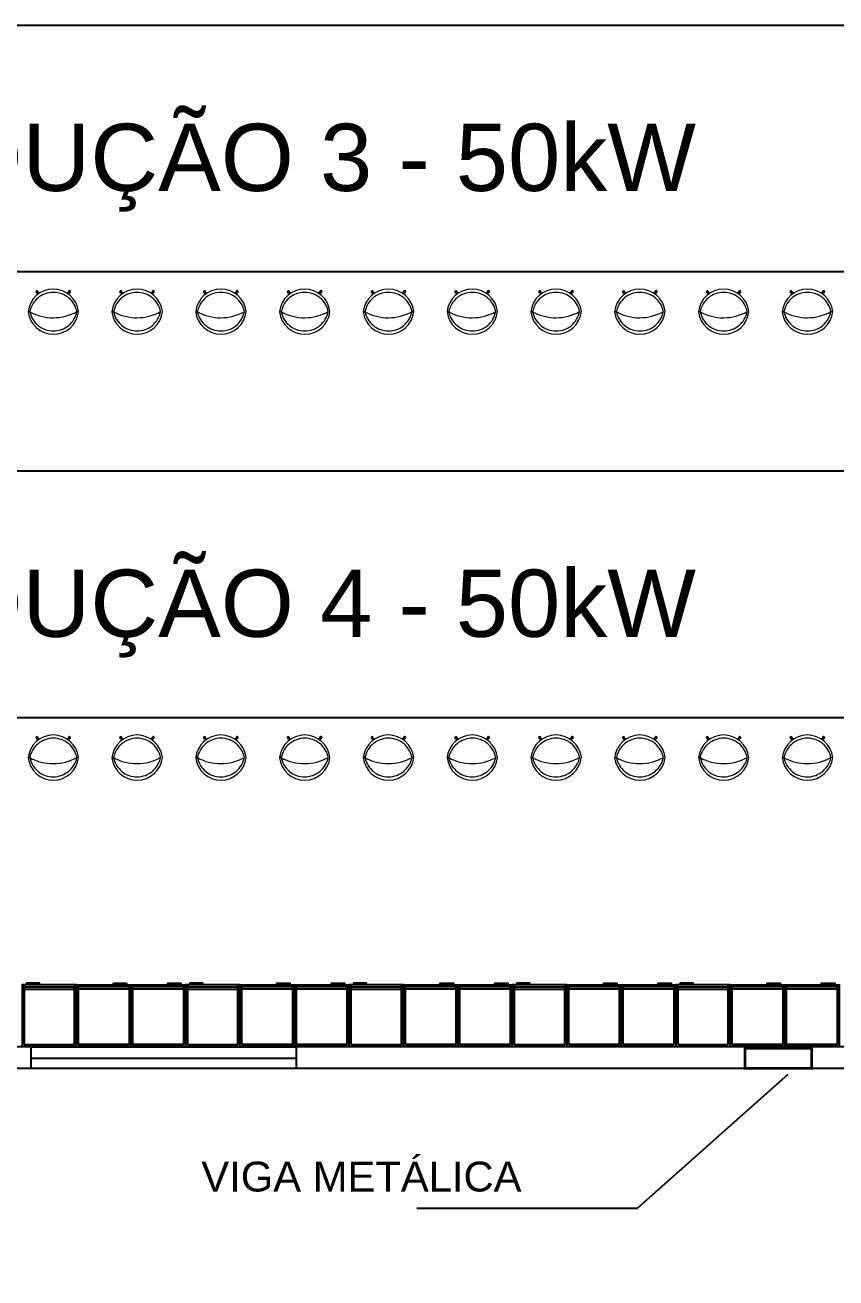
# Model space of a CAD drawing. Header units: metres. Extents: x 257 to 767, y -173 to 1.
# Drawn here: x 326.86 to 332.96, y -116.36 to -106.92 of the extents above; entities that cross this region are included whole.
import ezdxf

# ---------------------------------------------------------------- set-up
doc = ezdxf.new("R2010")
doc.units = ezdxf.units.M
doc.header["$LTSCALE"] = 10
doc.linetypes.add('HIDDEN2', pattern=[4.7625, 3.175, -1.5875])
doc.layers.get('0').update_dxf_attribs({"color": 254})
for name, color, linetype in [('A_METAL', 93, 'Continuous'), ('ELETEXTO LUMINÁRIAS', 254, 'Continuous'), ('exq. externa', 2, 'Continuous'), ('Parede', 254, 'Continuous')]:
    doc.layers.add(name, color=color, linetype=linetype)
doc.layers.add('estofado', color=7, linetype='Continuous', lineweight=25)
doc.layers.add('Janelas', color=254, linetype='Continuous', plot=False)
doc.styles.add('ARIAL', font='')
doc.styles.get('ARIAL').set_extended_font_data('Arial')
doc.dimstyles.new('Cota Principal', dxfattribs={"dimtxt": 0.5, "dimasz": 0.19, "dimexe": 0.11, "dimexo": 0.03, "dimgap": 0.03, "dimtad": 1, "dimzin": 4, "dimtxsty": 'ARIAL', "dimblk": 'ARCHTICK', "dimcen": 2, "dimdle": 0.1, "dimclrd": 251, "dimclre": 251, "dimclrt": 7, "dimadec": 0, "dimazin": 0, "dimtfac": 1, "dimtmove": 0, "dimatfit": 3, "dimldrblk": 'ARCHTICK', "dimfxl": 0.1, "dimlwd": 9, "dimlwe": 9, "dimarcsym": 0})

# ---------------------------------------------------------------- blocks, each defined once
blk = doc.blocks.new('_ArchTick')
at = {"color": 0, "linetype": 'ByBlock', "const_width": 0.15}
blk.add_lwpolyline([(-0.5, -0.5), (0.5, 0.5)], dxfattribs=at)
blk = doc.blocks.new('*D1563')
at = {"color": 251, "lineweight": 9, "transparency": 16777216}
for p, q in [((295.0866, -114.6475), (295.0866, -117.9824)), ((340.0866, -114.6475), (340.0866, -117.9824)), ((294.9866, -117.8724), (340.1866, -117.8724))]:
    blk.add_line(p, q, dxfattribs=at)
at = {"layer": 'Defpoints', "color": 0, "transparency": 16777216}
for p in [(295.0866, -114.6175), (340.0866, -114.6175), (340.0866, -117.8724)]:
    blk.add_point(p, dxfattribs=at)
at = {"color": 251, "lineweight": 9, "transparency": 16777216, "xscale": 0.19, "yscale": 0.19, "zscale": 0.19, "rotation": 180}
blk.add_blockref('_ArchTick', (295.0866, -117.8724), dxfattribs=at)
at = {"color": 251, "lineweight": 9, "transparency": 16777216, "xscale": 0.19, "yscale": 0.19, "zscale": 0.19}
blk.add_blockref('_ArchTick', (340.0866, -117.8724), dxfattribs=at)
at = {"color": 7, "transparency": 16777216, "insert": (317.5866, -117.5419), "char_height": 0.5, "attachment_point": 5, "style": 'ARIAL'}
blk.add_mtext('45,00', dxfattribs=at)
blk = doc.blocks.new('Armario 1 modulo')
at = {"layer": 'exq. externa', "color": 254}
for p, q in [((0.466, 0.395), (0.015, 0.395)), ((0.015, 0.395), (0.015, 0.015)), ((0.4333, 0.395), (0.4333, 0.015)), ((0.4497, 0.395), (0.4497, 0.015)), ((0.015, 0.015), (0.466, 0.015))]:
    blk.add_line(p, q, dxfattribs=at)
for points in [[(0, 0), (0.466, 0), (0.466, 0.41), (0, 0.41)], [(0.4687, 0.2782), (0.4769, 0.2782), (0.4769, 0.3763), (0.4687, 0.3763)]]:
    blk.add_lwpolyline(points, close=True, dxfattribs=at)

msp = doc.modelspace()

# ---------------------------------------------------------------- hatches: boundary and pattern name
at = {"layer": 'estofado', "linetype": 'ByBlock', "lineweight": 5, "ltscale": 0.2}
h = msp.add_hatch(color=254, dxfattribs=at)
h.dxf.hatch_style = 1
h.set_gradient(color1=(193, 199, 200), one_color=1, tint=1, name='SPHERICAL')
h.paths.add_polyline_path([(326.9507, -108.9306, 0.86376), (326.9467, -108.9346), (326.9518, -108.941, -4.344732), (326.9571, -108.9356)])
h = msp.add_hatch(color=254, dxfattribs=at)
h.dxf.hatch_style = 1
h.set_gradient(color1=(193, 199, 200), one_color=1, tint=1, name='SPHERICAL')
h.paths.add_polyline_path([(326.9507, -108.9306, 0.86376), (326.9467, -108.9346), (326.9518, -108.941, -4.344732), (326.9571, -108.9356)])
h = msp.add_hatch(color=254, dxfattribs=at)
h.dxf.hatch_style = 1
h.set_gradient(color1=(193, 199, 200), one_color=1, tint=1)
h.paths.add_polyline_path([(326.9588, -108.9496, -0.013586), (326.9673, -108.9437), (326.9507, -108.9306, 0.86376), (326.9467, -108.9346)])
h = msp.add_hatch(color=254, dxfattribs=at)
h.dxf.hatch_style = 1
h.set_gradient(color1=(193, 199, 200), one_color=1, tint=1)
h.paths.add_polyline_path([(326.9588, -108.9496, -0.013586), (326.9673, -108.9437), (326.9507, -108.9306, 0.86376), (326.9467, -108.9346)])
h = msp.add_hatch(color=254, dxfattribs=at)
h.dxf.hatch_style = 1
h.set_gradient(color1=(193, 199, 200), one_color=1, tint=1)
h.paths.add_polyline_path([(327.1755, -108.9428, -0.013586), (327.1841, -108.9486), (327.196, -108.9335, 0.86376), (327.192, -108.9296)])
h = msp.add_hatch(color=254, dxfattribs=at)
h.dxf.hatch_style = 1
h.set_gradient(color1=(193, 199, 200), one_color=1, tint=1)
h.paths.add_polyline_path([(327.1755, -108.9428, -0.013586), (327.1841, -108.9486), (327.196, -108.9335, 0.86376), (327.192, -108.9296)])
h = msp.add_hatch(color=254, dxfattribs=at)
h.dxf.hatch_style = 1
h.set_gradient(color1=(193, 199, 200), one_color=1, tint=1, name='SPHERICAL')
h.paths.add_polyline_path([(327.1857, -108.9347), (327.192, -108.9296, -0.86376), (327.196, -108.9335), (327.191, -108.9399, 4.344732)])
h = msp.add_hatch(color=254, dxfattribs=at)
h.dxf.hatch_style = 1
h.set_gradient(color1=(193, 199, 200), one_color=1, tint=1, name='SPHERICAL')
h.paths.add_polyline_path([(327.1857, -108.9347), (327.192, -108.9296, -0.86376), (327.196, -108.9335), (327.191, -108.9399, 4.344732)])
h = msp.add_hatch(color=254, dxfattribs=at)
h.dxf.hatch_style = 1
h.set_gradient(color1=(193, 199, 200), one_color=1, tint=1, name='SPHERICAL')
h.paths.add_polyline_path([(327.5814, -108.9306, 0.86376), (327.5774, -108.9346), (327.5825, -108.941, -4.344732), (327.5878, -108.9356)])
h = msp.add_hatch(color=254, dxfattribs=at)
h.dxf.hatch_style = 1
h.set_gradient(color1=(193, 199, 200), one_color=1, tint=1)
h.paths.add_polyline_path([(327.5894, -108.9496, -0.013586), (327.598, -108.9437), (327.5814, -108.9306, 0.86376), (327.5774, -108.9346)])
h = msp.add_hatch(color=254, dxfattribs=at)
h.dxf.hatch_style = 1
h.set_gradient(color1=(193, 199, 200), one_color=1, tint=1)
h.paths.add_polyline_path([(327.8062, -108.9428, -0.013586), (327.8148, -108.9486), (327.8267, -108.9335, 0.86376), (327.8227, -108.9296)])
h = msp.add_hatch(color=254, dxfattribs=at)
h.dxf.hatch_style = 1
h.set_gradient(color1=(193, 199, 200), one_color=1, tint=1, name='SPHERICAL')
h.paths.add_polyline_path([(327.8163, -108.9347), (327.8227, -108.9296, -0.86376), (327.8267, -108.9335), (327.8217, -108.9399, 4.344732)])
h = msp.add_hatch(color=254, dxfattribs=at)
h.dxf.hatch_style = 1
h.set_gradient(color1=(193, 199, 200), one_color=1, tint=1, name='SPHERICAL')
h.paths.add_polyline_path([(328.212, -108.9306, 0.86376), (328.2081, -108.9346), (328.2132, -108.941, -4.344732), (328.2185, -108.9356)])
h = msp.add_hatch(color=254, dxfattribs=at)
h.dxf.hatch_style = 1
h.set_gradient(color1=(193, 199, 200), one_color=1, tint=1)
h.paths.add_polyline_path([(328.2201, -108.9496, -0.013586), (328.2287, -108.9437), (328.212, -108.9306, 0.86376), (328.2081, -108.9346)])
h = msp.add_hatch(color=254, dxfattribs=at)
h.dxf.hatch_style = 1
h.set_gradient(color1=(193, 199, 200), one_color=1, tint=1)
h.paths.add_polyline_path([(328.4369, -108.9428, -0.013586), (328.4455, -108.9486), (328.4574, -108.9335, 0.86376), (328.4534, -108.9296)])
h = msp.add_hatch(color=254, dxfattribs=at)
h.dxf.hatch_style = 1
h.set_gradient(color1=(193, 199, 200), one_color=1, tint=1, name='SPHERICAL')
h.paths.add_polyline_path([(328.447, -108.9347), (328.4534, -108.9296, -0.86376), (328.4574, -108.9335), (328.4523, -108.9399, 4.344732)])
h = msp.add_hatch(color=254, dxfattribs=at)
h.dxf.hatch_style = 1
h.set_gradient(color1=(193, 199, 200), one_color=1, tint=1, name='SPHERICAL')
h.paths.add_polyline_path([(328.8427, -108.9306, 0.86376), (328.8388, -108.9346), (328.8439, -108.941, -4.344732), (328.8491, -108.9356)])
h = msp.add_hatch(color=254, dxfattribs=at)
h.dxf.hatch_style = 1
h.set_gradient(color1=(193, 199, 200), one_color=1, tint=1)
h.paths.add_polyline_path([(328.8508, -108.9496, -0.013586), (328.8593, -108.9437), (328.8427, -108.9306, 0.86376), (328.8388, -108.9346)])
h = msp.add_hatch(color=254, dxfattribs=at)
h.dxf.hatch_style = 1
h.set_gradient(color1=(193, 199, 200), one_color=1, tint=1)
h.paths.add_polyline_path([(329.0676, -108.9428, -0.013586), (329.0762, -108.9486), (329.0881, -108.9335, 0.86376), (329.0841, -108.9296)])
h = msp.add_hatch(color=254, dxfattribs=at)
h.dxf.hatch_style = 1
h.set_gradient(color1=(193, 199, 200), one_color=1, tint=1, name='SPHERICAL')
h.paths.add_polyline_path([(329.0777, -108.9347), (329.0841, -108.9296, -0.86376), (329.0881, -108.9335), (329.083, -108.9399, 4.344732)])
h = msp.add_hatch(color=254, dxfattribs=at)
h.dxf.hatch_style = 1
h.set_gradient(color1=(193, 199, 200), one_color=1, tint=1, name='SPHERICAL')
h.paths.add_polyline_path([(329.4734, -108.9306, 0.86376), (329.4694, -108.9346), (329.4746, -108.941, -4.344732), (329.4798, -108.9356)])
h = msp.add_hatch(color=254, dxfattribs=at)
h.dxf.hatch_style = 1
h.set_gradient(color1=(193, 199, 200), one_color=1, tint=1)
h.paths.add_polyline_path([(329.4815, -108.9496, -0.013586), (329.49, -108.9437), (329.4734, -108.9306, 0.86376), (329.4694, -108.9346)])
h = msp.add_hatch(color=254, dxfattribs=at)
h.dxf.hatch_style = 1
h.set_gradient(color1=(193, 199, 200), one_color=1, tint=1)
h.paths.add_polyline_path([(329.6983, -108.9428, -0.013586), (329.7068, -108.9486), (329.7188, -108.9335, 0.86376), (329.7148, -108.9296)])
h = msp.add_hatch(color=254, dxfattribs=at)
h.dxf.hatch_style = 1
h.set_gradient(color1=(193, 199, 200), one_color=1, tint=1, name='SPHERICAL')
h.paths.add_polyline_path([(329.7084, -108.9347), (329.7148, -108.9296, -0.86376), (329.7188, -108.9335), (329.7137, -108.9399, 4.344732)])
h = msp.add_hatch(color=254, dxfattribs=at)
h.dxf.hatch_style = 1
h.set_gradient(color1=(193, 199, 200), one_color=1, tint=1, name='SPHERICAL')
h.paths.add_polyline_path([(330.1041, -108.9306, 0.86376), (330.1001, -108.9346), (330.1052, -108.941, -4.344732), (330.1105, -108.9356)])
h = msp.add_hatch(color=254, dxfattribs=at)
h.dxf.hatch_style = 1
h.set_gradient(color1=(193, 199, 200), one_color=1, tint=1)
h.paths.add_polyline_path([(330.1122, -108.9496, -0.013586), (330.1207, -108.9437), (330.1041, -108.9306, 0.86376), (330.1001, -108.9346)])
h = msp.add_hatch(color=254, dxfattribs=at)
h.dxf.hatch_style = 1
h.set_gradient(color1=(193, 199, 200), one_color=1, tint=1)
h.paths.add_polyline_path([(330.3289, -108.9428, -0.013586), (330.3375, -108.9486), (330.3494, -108.9335, 0.86376), (330.3454, -108.9296)])
h = msp.add_hatch(color=254, dxfattribs=at)
h.dxf.hatch_style = 1
h.set_gradient(color1=(193, 199, 200), one_color=1, tint=1, name='SPHERICAL')
h.paths.add_polyline_path([(330.3391, -108.9347), (330.3454, -108.9296, -0.86376), (330.3494, -108.9335), (330.3444, -108.9399, 4.344732)])
h = msp.add_hatch(color=254, dxfattribs=at)
h.dxf.hatch_style = 1
h.set_gradient(color1=(193, 199, 200), one_color=1, tint=1, name='SPHERICAL')
h.paths.add_polyline_path([(330.7348, -108.9306, 0.86376), (330.7308, -108.9346), (330.7359, -108.941, -4.344732), (330.7412, -108.9356)])
h = msp.add_hatch(color=254, dxfattribs=at)
h.dxf.hatch_style = 1
h.set_gradient(color1=(193, 199, 200), one_color=1, tint=1)
h.paths.add_polyline_path([(330.7429, -108.9496, -0.013586), (330.7514, -108.9437), (330.7348, -108.9306, 0.86376), (330.7308, -108.9346)])
h = msp.add_hatch(color=254, dxfattribs=at)
h.dxf.hatch_style = 1
h.set_gradient(color1=(193, 199, 200), one_color=1, tint=1)
h.paths.add_polyline_path([(330.9596, -108.9428, -0.013586), (330.9682, -108.9486), (330.9801, -108.9335, 0.86376), (330.9761, -108.9296)])
h = msp.add_hatch(color=254, dxfattribs=at)
h.dxf.hatch_style = 1
h.set_gradient(color1=(193, 199, 200), one_color=1, tint=1, name='SPHERICAL')
h.paths.add_polyline_path([(330.9698, -108.9347), (330.9761, -108.9296, -0.86376), (330.9801, -108.9335), (330.9751, -108.9399, 4.344732)])
h = msp.add_hatch(color=254, dxfattribs=at)
h.dxf.hatch_style = 1
h.set_gradient(color1=(193, 199, 200), one_color=1, tint=1, name='SPHERICAL')
h.paths.add_polyline_path([(331.3655, -108.9306, 0.86376), (331.3615, -108.9346), (331.3666, -108.941, -4.344732), (331.3719, -108.9356)])
h = msp.add_hatch(color=254, dxfattribs=at)
h.dxf.hatch_style = 1
h.set_gradient(color1=(193, 199, 200), one_color=1, tint=1)
h.paths.add_polyline_path([(331.3735, -108.9496, -0.013586), (331.3821, -108.9437), (331.3655, -108.9306, 0.86376), (331.3615, -108.9346)])
h = msp.add_hatch(color=254, dxfattribs=at)
h.dxf.hatch_style = 1
h.set_gradient(color1=(193, 199, 200), one_color=1, tint=1)
h.paths.add_polyline_path([(331.5903, -108.9428, -0.013586), (331.5989, -108.9486), (331.6108, -108.9335, 0.86376), (331.6068, -108.9296)])
h = msp.add_hatch(color=254, dxfattribs=at)
h.dxf.hatch_style = 1
h.set_gradient(color1=(193, 199, 200), one_color=1, tint=1, name='SPHERICAL')
h.paths.add_polyline_path([(331.6004, -108.9347), (331.6068, -108.9296, -0.86376), (331.6108, -108.9335), (331.6058, -108.9399, 4.344732)])
h = msp.add_hatch(color=254, dxfattribs=at)
h.dxf.hatch_style = 1
h.set_gradient(color1=(193, 199, 200), one_color=1, tint=1, name='SPHERICAL')
h.paths.add_polyline_path([(331.9961, -108.9306, 0.86376), (331.9922, -108.9346), (331.9973, -108.941, -4.344732), (332.0026, -108.9356)])
h = msp.add_hatch(color=254, dxfattribs=at)
h.dxf.hatch_style = 1
h.set_gradient(color1=(193, 199, 200), one_color=1, tint=1)
h.paths.add_polyline_path([(332.0042, -108.9496, -0.013586), (332.0128, -108.9437), (331.9961, -108.9306, 0.86376), (331.9922, -108.9346)])
h = msp.add_hatch(color=254, dxfattribs=at)
h.dxf.hatch_style = 1
h.set_gradient(color1=(193, 199, 200), one_color=1, tint=1)
h.paths.add_polyline_path([(332.221, -108.9428, -0.013586), (332.2296, -108.9486), (332.2415, -108.9335, 0.86376), (332.2375, -108.9296)])
h = msp.add_hatch(color=254, dxfattribs=at)
h.dxf.hatch_style = 1
h.set_gradient(color1=(193, 199, 200), one_color=1, tint=1, name='SPHERICAL')
h.paths.add_polyline_path([(332.2311, -108.9347), (332.2375, -108.9296, -0.86376), (332.2415, -108.9335), (332.2364, -108.9399, 4.344732)])
h = msp.add_hatch(color=254, dxfattribs=at)
h.dxf.hatch_style = 1
h.set_gradient(color1=(193, 199, 200), one_color=1, tint=1, name='SPHERICAL')
h.paths.add_polyline_path([(332.6268, -108.9306, 0.86376), (332.6229, -108.9346), (332.628, -108.941, -4.344732), (332.6332, -108.9356)])
h = msp.add_hatch(color=254, dxfattribs=at)
h.dxf.hatch_style = 1
h.set_gradient(color1=(193, 199, 200), one_color=1, tint=1)
h.paths.add_polyline_path([(332.6349, -108.9496, -0.013586), (332.6434, -108.9437), (332.6268, -108.9306, 0.86376), (332.6229, -108.9346)])
h = msp.add_hatch(color=254, dxfattribs=at)
h.dxf.hatch_style = 1
h.set_gradient(color1=(193, 199, 200), one_color=1, tint=1)
h.paths.add_polyline_path([(332.8517, -108.9428, -0.013586), (332.8603, -108.9486), (332.8722, -108.9335, 0.86376), (332.8682, -108.9296)])
h = msp.add_hatch(color=254, dxfattribs=at)
h.dxf.hatch_style = 1
h.set_gradient(color1=(193, 199, 200), one_color=1, tint=1, name='SPHERICAL')
h.paths.add_polyline_path([(332.8618, -108.9347), (332.8682, -108.9296, -0.86376), (332.8722, -108.9335), (332.8671, -108.9399, 4.344732)])
h = msp.add_hatch(color=254, dxfattribs=at)
h.dxf.hatch_style = 1
h.set_gradient(color1=(193, 199, 200), one_color=1, tint=1, name='SPHERICAL')
h.paths.add_polyline_path([(326.9507, -112.2888, 0.86376), (326.9467, -112.2928), (326.9518, -112.2991, -4.344732), (326.9571, -112.2938)])
h = msp.add_hatch(color=254, dxfattribs=at)
h.dxf.hatch_style = 1
h.set_gradient(color1=(193, 199, 200), one_color=1, tint=1, name='SPHERICAL')
h.paths.add_polyline_path([(326.9507, -112.2888, 0.86376), (326.9467, -112.2928), (326.9518, -112.2991, -4.344732), (326.9571, -112.2938)])
h = msp.add_hatch(color=254, dxfattribs=at)
h.dxf.hatch_style = 1
h.set_gradient(color1=(193, 199, 200), one_color=1, tint=1)
h.paths.add_polyline_path([(326.9588, -112.3078, -0.013586), (326.9673, -112.3019), (326.9507, -112.2888, 0.86376), (326.9467, -112.2928)])
h = msp.add_hatch(color=254, dxfattribs=at)
h.dxf.hatch_style = 1
h.set_gradient(color1=(193, 199, 200), one_color=1, tint=1)
h.paths.add_polyline_path([(326.9588, -112.3078, -0.013586), (326.9673, -112.3019), (326.9507, -112.2888, 0.86376), (326.9467, -112.2928)])
h = msp.add_hatch(color=254, dxfattribs=at)
h.dxf.hatch_style = 1
h.set_gradient(color1=(193, 199, 200), one_color=1, tint=1)
h.paths.add_polyline_path([(327.1755, -112.301, -0.013586), (327.1841, -112.3068), (327.196, -112.2917, 0.86376), (327.192, -112.2877)])
h = msp.add_hatch(color=254, dxfattribs=at)
h.dxf.hatch_style = 1
h.set_gradient(color1=(193, 199, 200), one_color=1, tint=1)
h.paths.add_polyline_path([(327.1755, -112.301, -0.013586), (327.1841, -112.3068), (327.196, -112.2917, 0.86376), (327.192, -112.2877)])
h = msp.add_hatch(color=254, dxfattribs=at)
h.dxf.hatch_style = 1
h.set_gradient(color1=(193, 199, 200), one_color=1, tint=1, name='SPHERICAL')
h.paths.add_polyline_path([(327.1857, -112.2928), (327.192, -112.2877, -0.86376), (327.196, -112.2917), (327.191, -112.2981, 4.344732)])
h = msp.add_hatch(color=254, dxfattribs=at)
h.dxf.hatch_style = 1
h.set_gradient(color1=(193, 199, 200), one_color=1, tint=1, name='SPHERICAL')
h.paths.add_polyline_path([(327.1857, -112.2928), (327.192, -112.2877, -0.86376), (327.196, -112.2917), (327.191, -112.2981, 4.344732)])
h = msp.add_hatch(color=254, dxfattribs=at)
h.dxf.hatch_style = 1
h.set_gradient(color1=(193, 199, 200), one_color=1, tint=1, name='SPHERICAL')
h.paths.add_polyline_path([(327.5814, -112.2888, 0.86376), (327.5774, -112.2928), (327.5825, -112.2991, -4.344732), (327.5878, -112.2938)])
h = msp.add_hatch(color=254, dxfattribs=at)
h.dxf.hatch_style = 1
h.set_gradient(color1=(193, 199, 200), one_color=1, tint=1)
h.paths.add_polyline_path([(327.5894, -112.3078, -0.013586), (327.598, -112.3019), (327.5814, -112.2888, 0.86376), (327.5774, -112.2928)])
h = msp.add_hatch(color=254, dxfattribs=at)
h.dxf.hatch_style = 1
h.set_gradient(color1=(193, 199, 200), one_color=1, tint=1)
h.paths.add_polyline_path([(327.8062, -112.301, -0.013586), (327.8148, -112.3068), (327.8267, -112.2917, 0.86376), (327.8227, -112.2877)])
h = msp.add_hatch(color=254, dxfattribs=at)
h.dxf.hatch_style = 1
h.set_gradient(color1=(193, 199, 200), one_color=1, tint=1, name='SPHERICAL')
h.paths.add_polyline_path([(327.8163, -112.2928), (327.8227, -112.2877, -0.86376), (327.8267, -112.2917), (327.8217, -112.2981, 4.344732)])
h = msp.add_hatch(color=254, dxfattribs=at)
h.dxf.hatch_style = 1
h.set_gradient(color1=(193, 199, 200), one_color=1, tint=1, name='SPHERICAL')
h.paths.add_polyline_path([(328.212, -112.2888, 0.86376), (328.2081, -112.2928), (328.2132, -112.2991, -4.344732), (328.2185, -112.2938)])
h = msp.add_hatch(color=254, dxfattribs=at)
h.dxf.hatch_style = 1
h.set_gradient(color1=(193, 199, 200), one_color=1, tint=1)
h.paths.add_polyline_path([(328.2201, -112.3078, -0.013586), (328.2287, -112.3019), (328.212, -112.2888, 0.86376), (328.2081, -112.2928)])
h = msp.add_hatch(color=254, dxfattribs=at)
h.dxf.hatch_style = 1
h.set_gradient(color1=(193, 199, 200), one_color=1, tint=1)
h.paths.add_polyline_path([(328.4369, -112.301, -0.013586), (328.4455, -112.3068), (328.4574, -112.2917, 0.86376), (328.4534, -112.2877)])
h = msp.add_hatch(color=254, dxfattribs=at)
h.dxf.hatch_style = 1
h.set_gradient(color1=(193, 199, 200), one_color=1, tint=1, name='SPHERICAL')
h.paths.add_polyline_path([(328.447, -112.2928), (328.4534, -112.2877, -0.86376), (328.4574, -112.2917), (328.4523, -112.2981, 4.344732)])
h = msp.add_hatch(color=254, dxfattribs=at)
h.dxf.hatch_style = 1
h.set_gradient(color1=(193, 199, 200), one_color=1, tint=1, name='SPHERICAL')
h.paths.add_polyline_path([(328.8427, -112.2888, 0.86376), (328.8388, -112.2928), (328.8439, -112.2991, -4.344732), (328.8491, -112.2938)])
h = msp.add_hatch(color=254, dxfattribs=at)
h.dxf.hatch_style = 1
h.set_gradient(color1=(193, 199, 200), one_color=1, tint=1)
h.paths.add_polyline_path([(328.8508, -112.3078, -0.013586), (328.8593, -112.3019), (328.8427, -112.2888, 0.86376), (328.8388, -112.2928)])
h = msp.add_hatch(color=254, dxfattribs=at)
h.dxf.hatch_style = 1
h.set_gradient(color1=(193, 199, 200), one_color=1, tint=1)
h.paths.add_polyline_path([(329.0676, -112.301, -0.013586), (329.0762, -112.3068), (329.0881, -112.2917, 0.86376), (329.0841, -112.2877)])
h = msp.add_hatch(color=254, dxfattribs=at)
h.dxf.hatch_style = 1
h.set_gradient(color1=(193, 199, 200), one_color=1, tint=1, name='SPHERICAL')
h.paths.add_polyline_path([(329.0777, -112.2928), (329.0841, -112.2877, -0.86376), (329.0881, -112.2917), (329.083, -112.2981, 4.344732)])
h = msp.add_hatch(color=254, dxfattribs=at)
h.dxf.hatch_style = 1
h.set_gradient(color1=(193, 199, 200), one_color=1, tint=1, name='SPHERICAL')
h.paths.add_polyline_path([(329.4734, -112.2888, 0.86376), (329.4694, -112.2928), (329.4746, -112.2991, -4.344732), (329.4798, -112.2938)])
h = msp.add_hatch(color=254, dxfattribs=at)
h.dxf.hatch_style = 1
h.set_gradient(color1=(193, 199, 200), one_color=1, tint=1)
h.paths.add_polyline_path([(329.4815, -112.3078, -0.013586), (329.49, -112.3019), (329.4734, -112.2888, 0.86376), (329.4694, -112.2928)])
h = msp.add_hatch(color=254, dxfattribs=at)
h.dxf.hatch_style = 1
h.set_gradient(color1=(193, 199, 200), one_color=1, tint=1)
h.paths.add_polyline_path([(329.6983, -112.301, -0.013586), (329.7068, -112.3068), (329.7188, -112.2917, 0.86376), (329.7148, -112.2877)])
h = msp.add_hatch(color=254, dxfattribs=at)
h.dxf.hatch_style = 1
h.set_gradient(color1=(193, 199, 200), one_color=1, tint=1, name='SPHERICAL')
h.paths.add_polyline_path([(329.7084, -112.2928), (329.7148, -112.2877, -0.86376), (329.7188, -112.2917), (329.7137, -112.2981, 4.344732)])
h = msp.add_hatch(color=254, dxfattribs=at)
h.dxf.hatch_style = 1
h.set_gradient(color1=(193, 199, 200), one_color=1, tint=1, name='SPHERICAL')
h.paths.add_polyline_path([(330.1041, -112.2888, 0.86376), (330.1001, -112.2928), (330.1052, -112.2991, -4.344732), (330.1105, -112.2938)])
h = msp.add_hatch(color=254, dxfattribs=at)
h.dxf.hatch_style = 1
h.set_gradient(color1=(193, 199, 200), one_color=1, tint=1)
h.paths.add_polyline_path([(330.1122, -112.3078, -0.013586), (330.1207, -112.3019), (330.1041, -112.2888, 0.86376), (330.1001, -112.2928)])
h = msp.add_hatch(color=254, dxfattribs=at)
h.dxf.hatch_style = 1
h.set_gradient(color1=(193, 199, 200), one_color=1, tint=1)
h.paths.add_polyline_path([(330.3289, -112.301, -0.013586), (330.3375, -112.3068), (330.3494, -112.2917, 0.86376), (330.3454, -112.2877)])
h = msp.add_hatch(color=254, dxfattribs=at)
h.dxf.hatch_style = 1
h.set_gradient(color1=(193, 199, 200), one_color=1, tint=1, name='SPHERICAL')
h.paths.add_polyline_path([(330.3391, -112.2928), (330.3454, -112.2877, -0.86376), (330.3494, -112.2917), (330.3444, -112.2981, 4.344732)])
h = msp.add_hatch(color=254, dxfattribs=at)
h.dxf.hatch_style = 1
h.set_gradient(color1=(193, 199, 200), one_color=1, tint=1, name='SPHERICAL')
h.paths.add_polyline_path([(330.7348, -112.2888, 0.86376), (330.7308, -112.2928), (330.7359, -112.2991, -4.344732), (330.7412, -112.2938)])
h = msp.add_hatch(color=254, dxfattribs=at)
h.dxf.hatch_style = 1
h.set_gradient(color1=(193, 199, 200), one_color=1, tint=1)
h.paths.add_polyline_path([(330.7429, -112.3078, -0.013586), (330.7514, -112.3019), (330.7348, -112.2888, 0.86376), (330.7308, -112.2928)])
h = msp.add_hatch(color=254, dxfattribs=at)
h.dxf.hatch_style = 1
h.set_gradient(color1=(193, 199, 200), one_color=1, tint=1)
h.paths.add_polyline_path([(330.9596, -112.301, -0.013586), (330.9682, -112.3068), (330.9801, -112.2917, 0.86376), (330.9761, -112.2877)])
h = msp.add_hatch(color=254, dxfattribs=at)
h.dxf.hatch_style = 1
h.set_gradient(color1=(193, 199, 200), one_color=1, tint=1, name='SPHERICAL')
h.paths.add_polyline_path([(330.9698, -112.2928), (330.9761, -112.2877, -0.86376), (330.9801, -112.2917), (330.9751, -112.2981, 4.344732)])
h = msp.add_hatch(color=254, dxfattribs=at)
h.dxf.hatch_style = 1
h.set_gradient(color1=(193, 199, 200), one_color=1, tint=1, name='SPHERICAL')
h.paths.add_polyline_path([(331.3655, -112.2888, 0.86376), (331.3615, -112.2928), (331.3666, -112.2991, -4.344732), (331.3719, -112.2938)])
h = msp.add_hatch(color=254, dxfattribs=at)
h.dxf.hatch_style = 1
h.set_gradient(color1=(193, 199, 200), one_color=1, tint=1)
h.paths.add_polyline_path([(331.3735, -112.3078, -0.013586), (331.3821, -112.3019), (331.3655, -112.2888, 0.86376), (331.3615, -112.2928)])
h = msp.add_hatch(color=254, dxfattribs=at)
h.dxf.hatch_style = 1
h.set_gradient(color1=(193, 199, 200), one_color=1, tint=1)
h.paths.add_polyline_path([(331.5903, -112.301, -0.013586), (331.5989, -112.3068), (331.6108, -112.2917, 0.86376), (331.6068, -112.2877)])
h = msp.add_hatch(color=254, dxfattribs=at)
h.dxf.hatch_style = 1
h.set_gradient(color1=(193, 199, 200), one_color=1, tint=1, name='SPHERICAL')
h.paths.add_polyline_path([(331.6004, -112.2928), (331.6068, -112.2877, -0.86376), (331.6108, -112.2917), (331.6058, -112.2981, 4.344732)])
h = msp.add_hatch(color=254, dxfattribs=at)
h.dxf.hatch_style = 1
h.set_gradient(color1=(193, 199, 200), one_color=1, tint=1, name='SPHERICAL')
h.paths.add_polyline_path([(331.9961, -112.2888, 0.86376), (331.9922, -112.2928), (331.9973, -112.2991, -4.344732), (332.0026, -112.2938)])
h = msp.add_hatch(color=254, dxfattribs=at)
h.dxf.hatch_style = 1
h.set_gradient(color1=(193, 199, 200), one_color=1, tint=1)
h.paths.add_polyline_path([(332.0042, -112.3078, -0.013586), (332.0128, -112.3019), (331.9961, -112.2888, 0.86376), (331.9922, -112.2928)])
h = msp.add_hatch(color=254, dxfattribs=at)
h.dxf.hatch_style = 1
h.set_gradient(color1=(193, 199, 200), one_color=1, tint=1)
h.paths.add_polyline_path([(332.221, -112.301, -0.013586), (332.2296, -112.3068), (332.2415, -112.2917, 0.86376), (332.2375, -112.2877)])
h = msp.add_hatch(color=254, dxfattribs=at)
h.dxf.hatch_style = 1
h.set_gradient(color1=(193, 199, 200), one_color=1, tint=1, name='SPHERICAL')
h.paths.add_polyline_path([(332.2311, -112.2928), (332.2375, -112.2877, -0.86376), (332.2415, -112.2917), (332.2364, -112.2981, 4.344732)])
h = msp.add_hatch(color=254, dxfattribs=at)
h.dxf.hatch_style = 1
h.set_gradient(color1=(193, 199, 200), one_color=1, tint=1, name='SPHERICAL')
h.paths.add_polyline_path([(332.6268, -112.2888, 0.86376), (332.6229, -112.2928), (332.628, -112.2991, -4.344732), (332.6332, -112.2938)])
h = msp.add_hatch(color=254, dxfattribs=at)
h.dxf.hatch_style = 1
h.set_gradient(color1=(193, 199, 200), one_color=1, tint=1)
h.paths.add_polyline_path([(332.6349, -112.3078, -0.013586), (332.6434, -112.3019), (332.6268, -112.2888, 0.86376), (332.6229, -112.2928)])
h = msp.add_hatch(color=254, dxfattribs=at)
h.dxf.hatch_style = 1
h.set_gradient(color1=(193, 199, 200), one_color=1, tint=1)
h.paths.add_polyline_path([(332.8517, -112.301, -0.013586), (332.8603, -112.3068), (332.8722, -112.2917, 0.86376), (332.8682, -112.2877)])
h = msp.add_hatch(color=254, dxfattribs=at)
h.dxf.hatch_style = 1
h.set_gradient(color1=(193, 199, 200), one_color=1, tint=1, name='SPHERICAL')
h.paths.add_polyline_path([(332.8618, -112.2928), (332.8682, -112.2877, -0.86376), (332.8722, -112.2917), (332.8671, -112.2981, 4.344732)])

# ---------------------------------------------------------------- linework, layer by layer
at = {"color": 254}
for p, q in [((331.4677, -115.8341), (332.6037, -114.8242)), ((329.8085, -115.8341), (331.4677, -115.8341))]:
    msp.add_line(p, q, dxfattribs=at)
for points in [[(321.1387, -106.9238), (337.0866, -106.9238), (337.0866, -108.782), (321.1387, -108.782)], [(321.1387, -110.282), (337.0866, -110.282), (337.0866, -112.1402), (321.1387, -112.1402)]]:
    msp.add_lwpolyline(points, close=True, dxfattribs=at)
at = {"layer": 'A_METAL', "color": 254, "const_width": 0.02}
msp.add_lwpolyline([(332.279, -114.631), (332.779, -114.631), (332.779, -114.781), (332.279, -114.781)], close=True, dxfattribs=at)
at = {"layer": 'estofado', "color": 254, "linetype": 'ByBlock', "lineweight": 5, "ltscale": 0.2}
for p, q in [((326.9467, -108.9346), (326.9588, -108.9496)), ((326.9467, -108.9346), (326.9588, -108.9496)), ((326.9507, -108.9306), (326.9673, -108.9437)), ((326.9507, -108.9306), (326.9673, -108.9437)), ((327.192, -108.9296), (327.1755, -108.9428)), ((327.192, -108.9296), (327.1755, -108.9428)), ((327.196, -108.9335), (327.1841, -108.9486)), ((327.196, -108.9335), (327.1841, -108.9486)), ((327.5774, -108.9346), (327.5894, -108.9496)), ((327.5814, -108.9306), (327.598, -108.9437)), ((327.8227, -108.9296), (327.8062, -108.9428)), ((327.8267, -108.9335), (327.8148, -108.9486)), ((328.2081, -108.9346), (328.2201, -108.9496)), ((328.212, -108.9306), (328.2287, -108.9437)), ((328.4534, -108.9296), (328.4369, -108.9428)), ((328.4574, -108.9335), (328.4455, -108.9486)), ((328.8388, -108.9346), (328.8508, -108.9496)), ((328.8427, -108.9306), (328.8593, -108.9437)), ((329.0841, -108.9296), (329.0676, -108.9428)), ((329.0881, -108.9335), (329.0762, -108.9486)), ((329.4694, -108.9346), (329.4815, -108.9496)), ((329.4734, -108.9306), (329.49, -108.9437)), ((329.7148, -108.9296), (329.6983, -108.9428)), ((329.7188, -108.9335), (329.7068, -108.9486)), ((330.1001, -108.9346), (330.1122, -108.9496)), ((330.1041, -108.9306), (330.1207, -108.9437)), ((330.3454, -108.9296), (330.3289, -108.9428)), ((330.3494, -108.9335), (330.3375, -108.9486)), ((330.7308, -108.9346), (330.7429, -108.9496)), ((330.7348, -108.9306), (330.7514, -108.9437)), ((330.9761, -108.9296), (330.9596, -108.9428)), ((330.9801, -108.9335), (330.9682, -108.9486)), ((331.3615, -108.9346), (331.3735, -108.9496)), ((331.3655, -108.9306), (331.3821, -108.9437)), ((331.6068, -108.9296), (331.5903, -108.9428)), ((331.6108, -108.9335), (331.5989, -108.9486)), ((331.9922, -108.9346), (332.0042, -108.9496)), ((331.9961, -108.9306), (332.0128, -108.9437)), ((332.2375, -108.9296), (332.221, -108.9428)), ((332.2415, -108.9335), (332.2296, -108.9486)), ((332.6229, -108.9346), (332.6349, -108.9496)), ((332.6268, -108.9306), (332.6434, -108.9437)), ((332.8682, -108.9296), (332.8517, -108.9428)), ((332.8722, -108.9335), (332.8603, -108.9486)), ((327.192, -112.2877), (327.1755, -112.301)), ((327.192, -112.2877), (327.1755, -112.301)), ((327.8227, -112.2877), (327.8062, -112.301)), ((328.4534, -112.2877), (328.4369, -112.301)), ((329.0841, -112.2877), (329.0676, -112.301)), ((329.7148, -112.2877), (329.6983, -112.301)), ((330.3454, -112.2877), (330.3289, -112.301)), ((330.9761, -112.2877), (330.9596, -112.301)), ((331.6068, -112.2877), (331.5903, -112.301)), ((332.2375, -112.2877), (332.221, -112.301)), ((332.8682, -112.2877), (332.8517, -112.301)), ((326.9467, -112.2928), (326.9588, -112.3078)), ((326.9467, -112.2928), (326.9588, -112.3078)), ((326.9507, -112.2888), (326.9673, -112.3019)), ((326.9507, -112.2888), (326.9673, -112.3019)), ((327.196, -112.2917), (327.1841, -112.3068)), ((327.196, -112.2917), (327.1841, -112.3068)), ((327.5774, -112.2928), (327.5894, -112.3078)), ((327.5814, -112.2888), (327.598, -112.3019)), ((327.8267, -112.2917), (327.8148, -112.3068)), ((328.2081, -112.2928), (328.2201, -112.3078)), ((328.212, -112.2888), (328.2287, -112.3019)), ((328.4574, -112.2917), (328.4455, -112.3068)), ((328.8388, -112.2928), (328.8508, -112.3078)), ((328.8427, -112.2888), (328.8593, -112.3019)), ((329.0881, -112.2917), (329.0762, -112.3068)), ((329.4694, -112.2928), (329.4815, -112.3078)), ((329.4734, -112.2888), (329.49, -112.3019)), ((329.7188, -112.2917), (329.7068, -112.3068)), ((330.1001, -112.2928), (330.1122, -112.3078)), ((330.1041, -112.2888), (330.1207, -112.3019)), ((330.3494, -112.2917), (330.3375, -112.3068)), ((330.7308, -112.2928), (330.7429, -112.3078)), ((330.7348, -112.2888), (330.7514, -112.3019)), ((330.9801, -112.2917), (330.9682, -112.3068)), ((331.3615, -112.2928), (331.3735, -112.3078)), ((331.3655, -112.2888), (331.3821, -112.3019)), ((331.6108, -112.2917), (331.5989, -112.3068)), ((331.9922, -112.2928), (332.0042, -112.3078)), ((331.9961, -112.2888), (332.0128, -112.3019)), ((332.2415, -112.2917), (332.2296, -112.3068)), ((332.6229, -112.2928), (332.6349, -112.3078)), ((332.6268, -112.2888), (332.6434, -112.3019)), ((332.8722, -112.2917), (332.8603, -112.3068))]:
    msp.add_line(p, q, dxfattribs=at)
at = {"layer": 'estofado', "color": 254, "lineweight": 13}
for centre, start, end in [((327.0721, -109.1036), 6.60644, 173.88712), ((327.0721, -109.1036), 6.60644, 173.88712), ((327.7028, -109.1036), 6.60644, 173.88712), ((328.3335, -109.1036), 6.60644, 173.88712), ((328.9641, -109.1036), 6.60644, 173.88712), ((329.5948, -109.1036), 6.60644, 173.88712), ((330.2255, -109.1036), 6.60644, 173.88712), ((330.8562, -109.1036), 6.60644, 173.88712), ((331.4869, -109.1036), 6.60644, 173.88712), ((332.1176, -109.1036), 6.60644, 173.88712), ((332.7483, -109.1036), 6.60644, 173.88712), ((327.0719, -109.0612), 186.60644, 353.88712), ((327.0719, -109.0612), 186.60644, 353.88712), ((327.7026, -109.0612), 186.60644, 353.88712), ((328.3333, -109.0612), 186.60644, 353.88712), ((328.964, -109.0612), 186.60644, 353.88712), ((329.5947, -109.0612), 186.60644, 353.88712), ((330.2253, -109.0612), 186.60644, 353.88712), ((330.856, -109.0612), 186.60644, 353.88712), ((331.4867, -109.0612), 186.60644, 353.88712), ((332.1174, -109.0612), 186.60644, 353.88712), ((332.7481, -109.0612), 186.60644, 353.88712), ((327.0721, -112.4618), 6.60644, 173.88712), ((327.0721, -112.4618), 6.60644, 173.88712), ((327.7028, -112.4618), 6.60644, 173.88712), ((328.3335, -112.4618), 6.60644, 173.88712), ((328.9641, -112.4618), 6.60644, 173.88712), ((329.5948, -112.4618), 6.60644, 173.88712), ((330.2255, -112.4618), 6.60644, 173.88712), ((330.8562, -112.4618), 6.60644, 173.88712), ((331.4869, -112.4618), 6.60644, 173.88712), ((332.1176, -112.4618), 6.60644, 173.88712), ((332.7483, -112.4618), 6.60644, 173.88712), ((327.0719, -112.4194), 186.60644, 353.88712), ((327.0719, -112.4194), 186.60644, 353.88712), ((327.7026, -112.4194), 186.60644, 353.88712), ((328.3333, -112.4194), 186.60644, 353.88712), ((328.964, -112.4194), 186.60644, 353.88712), ((329.5947, -112.4194), 186.60644, 353.88712), ((330.2253, -112.4194), 186.60644, 353.88712), ((330.856, -112.4194), 186.60644, 353.88712), ((331.4867, -112.4194), 186.60644, 353.88712), ((332.1174, -112.4194), 186.60644, 353.88712), ((332.7481, -112.4194), 186.60644, 353.88712)]:
    msp.add_arc(centre, 0.1912, start, end, dxfattribs=at)
at = {"layer": 'estofado', "color": 254, "linetype": 'HIDDEN2', "lineweight": 5, "ltscale": 0.2}
for centre, radius, start, end in [((327.0722, -109.1172), 0.1804, 11.36764, 169.12592), ((327.0722, -109.1172), 0.1804, 11.36764, 169.12592), ((327.7028, -109.1172), 0.1804, 11.36764, 169.12592), ((328.3335, -109.1172), 0.1804, 11.36764, 169.12592), ((328.9642, -109.1172), 0.1804, 11.36764, 169.12592), ((329.5949, -109.1172), 0.1804, 11.36764, 169.12592), ((330.2256, -109.1172), 0.1804, 11.36764, 169.12592), ((330.8563, -109.1172), 0.1804, 11.36764, 169.12592), ((331.4869, -109.1172), 0.1804, 11.36764, 169.12592), ((332.1176, -109.1172), 0.1804, 11.36764, 169.12592), ((332.7483, -109.1172), 0.1804, 11.36764, 169.12592), ((326.8961, -109.068), 0.0152, 210.3093, 266.12382), ((326.8961, -109.068), 0.0152, 210.3093, 266.12382), ((327.2478, -109.0665), 0.0152, 274.36974, 330.18427), ((327.5267, -109.068), 0.0152, 210.3093, 266.12382), ((328.1574, -109.068), 0.0152, 210.3093, 266.12382), ((328.7881, -109.068), 0.0152, 210.3093, 266.12382), ((329.4188, -109.068), 0.0152, 210.3093, 266.12382), ((329.7706, -109.0665), 0.0152, 274.36974, 330.18427), ((330.0495, -109.068), 0.0152, 210.3093, 266.12382), ((330.6802, -109.068), 0.0152, 210.3093, 266.12382), ((331.3108, -109.068), 0.0152, 210.3093, 266.12382), ((331.9415, -109.068), 0.0152, 210.3093, 266.12382), ((332.5722, -109.068), 0.0152, 210.3093, 266.12382), ((332.924, -109.0665), 0.0152, 274.36974, 330.18427), ((327.0706, -108.7647), 0.3637, 241.12984, 299.36372), ((327.0719, -109.0471), 0.1805, 191.52563, 348.96794), ((327.0706, -108.7647), 0.3637, 241.12984, 299.36372), ((327.0719, -109.0471), 0.1805, 191.52563, 348.96794), ((327.7013, -108.7647), 0.3637, 241.12984, 299.36372), ((327.7025, -109.0471), 0.1805, 191.52563, 348.96794), ((328.332, -108.7647), 0.3637, 241.12984, 299.36372), ((328.3332, -109.0471), 0.1805, 191.52563, 348.96794), ((328.9627, -108.7647), 0.3637, 241.12984, 299.36372), ((328.9639, -109.0471), 0.1805, 191.52563, 348.96794), ((329.5934, -108.7647), 0.3637, 241.12984, 299.36372), ((329.5946, -109.0471), 0.1805, 191.52563, 348.96794), ((330.2241, -108.7647), 0.3637, 241.12984, 299.36372), ((330.2253, -109.0471), 0.1805, 191.52563, 348.96794), ((330.8547, -108.7647), 0.3637, 241.12984, 299.36372), ((330.856, -109.0471), 0.1805, 191.52563, 348.96794), ((331.4854, -108.7647), 0.3637, 241.12984, 299.36372), ((331.4866, -109.0471), 0.1805, 191.52563, 348.96794), ((332.1161, -108.7647), 0.3637, 241.12984, 299.36372), ((332.1173, -109.0471), 0.1805, 191.52563, 348.96794), ((332.7468, -108.7647), 0.3637, 241.12984, 299.36372), ((332.748, -109.0471), 0.1805, 191.52563, 348.96794), ((327.0722, -112.4754), 0.1804, 11.36764, 169.12592), ((327.0722, -112.4754), 0.1804, 11.36764, 169.12592), ((327.7028, -112.4754), 0.1804, 11.36764, 169.12592), ((328.3335, -112.4754), 0.1804, 11.36764, 169.12592), ((328.9642, -112.4754), 0.1804, 11.36764, 169.12592), ((329.5949, -112.4754), 0.1804, 11.36764, 169.12592), ((330.2256, -112.4754), 0.1804, 11.36764, 169.12592), ((330.8563, -112.4754), 0.1804, 11.36764, 169.12592), ((331.4869, -112.4754), 0.1804, 11.36764, 169.12592), ((332.1176, -112.4754), 0.1804, 11.36764, 169.12592), ((332.7483, -112.4754), 0.1804, 11.36764, 169.12592), ((326.8961, -112.4262), 0.0152, 210.3093, 266.12382), ((326.8961, -112.4262), 0.0152, 210.3093, 266.12382), ((327.0706, -112.1228), 0.3637, 241.12984, 299.36372), ((327.0719, -112.4053), 0.1805, 191.52563, 348.96794), ((327.0706, -112.1228), 0.3637, 241.12984, 299.36372), ((327.0719, -112.4053), 0.1805, 191.52563, 348.96794), ((327.2478, -112.4247), 0.0152, 274.36974, 330.18427), ((327.5267, -112.4262), 0.0152, 210.3093, 266.12382), ((327.7013, -112.1228), 0.3637, 241.12984, 299.36372), ((327.7025, -112.4053), 0.1805, 191.52563, 348.96794), ((328.1574, -112.4262), 0.0152, 210.3093, 266.12382), ((328.332, -112.1228), 0.3637, 241.12984, 299.36372), ((328.3332, -112.4053), 0.1805, 191.52563, 348.96794), ((328.7881, -112.4262), 0.0152, 210.3093, 266.12382), ((328.9627, -112.1228), 0.3637, 241.12984, 299.36372), ((328.9639, -112.4053), 0.1805, 191.52563, 348.96794), ((329.4188, -112.4262), 0.0152, 210.3093, 266.12382), ((329.5934, -112.1228), 0.3637, 241.12984, 299.36372), ((329.5946, -112.4053), 0.1805, 191.52563, 348.96794), ((329.7706, -112.4247), 0.0152, 274.36974, 330.18427), ((330.0495, -112.4262), 0.0152, 210.3093, 266.12382), ((330.2241, -112.1228), 0.3637, 241.12984, 299.36372), ((330.2253, -112.4053), 0.1805, 191.52563, 348.96794), ((330.6802, -112.4262), 0.0152, 210.3093, 266.12382), ((330.8547, -112.1228), 0.3637, 241.12984, 299.36372), ((330.856, -112.4053), 0.1805, 191.52563, 348.96794), ((331.3108, -112.4262), 0.0152, 210.3093, 266.12382), ((331.4854, -112.1228), 0.3637, 241.12984, 299.36372), ((331.4866, -112.4053), 0.1805, 191.52563, 348.96794), ((331.9415, -112.4262), 0.0152, 210.3093, 266.12382), ((332.1161, -112.1228), 0.3637, 241.12984, 299.36372), ((332.1173, -112.4053), 0.1805, 191.52563, 348.96794), ((332.5722, -112.4262), 0.0152, 210.3093, 266.12382), ((332.7468, -112.1228), 0.3637, 241.12984, 299.36372), ((332.748, -112.4053), 0.1805, 191.52563, 348.96794), ((332.924, -112.4247), 0.0152, 274.36974, 330.18427)]:
    msp.add_arc(centre, radius, start, end, dxfattribs=at)
at = {"layer": 'estofado', "color": 254, "linetype": 'ByBlock', "lineweight": 5, "ltscale": 0.2}
for centre, radius, start, end in [((326.949, -108.9329), 0.00855, 341.17014, 289.32343), ((326.949, -108.9329), 0.00855, 341.17014, 289.32343), ((326.949, -108.9329), 0.00284, 53.60848, 216.88509), ((326.949, -108.9329), 0.00284, 53.60848, 216.88509), ((327.1937, -108.9318), 0.00855, 251.17014, 199.32343), ((327.1937, -108.9318), 0.00855, 251.17014, 199.32343), ((327.1937, -108.9318), 0.00284, 323.60848, 126.88509), ((327.1937, -108.9318), 0.00284, 323.60848, 126.88509), ((327.5797, -108.9329), 0.00855, 341.17014, 289.32343), ((327.5797, -108.9329), 0.00284, 53.60848, 216.88509), ((327.8244, -108.9318), 0.00855, 251.17014, 199.32343), ((327.8244, -108.9318), 0.00284, 323.60848, 126.88509), ((328.2104, -108.9329), 0.00855, 341.17014, 289.32343), ((328.2104, -108.9329), 0.00284, 53.60848, 216.88509), ((328.4551, -108.9318), 0.00855, 251.17014, 199.32343), ((328.4551, -108.9318), 0.00284, 323.60848, 126.88509), ((328.841, -108.9329), 0.00855, 341.17014, 289.32343), ((328.841, -108.9329), 0.00284, 53.60848, 216.88509), ((329.0858, -108.9318), 0.00855, 251.17014, 199.32343), ((329.0858, -108.9318), 0.00284, 323.60848, 126.88509), ((329.4717, -108.9329), 0.00855, 341.17014, 289.32343), ((329.4717, -108.9329), 0.00284, 53.60848, 216.88509), ((329.7165, -108.9318), 0.00855, 251.17014, 199.32343), ((329.7165, -108.9318), 0.00284, 323.60848, 126.88509), ((330.1024, -108.9329), 0.00855, 341.17014, 289.32343), ((330.1024, -108.9329), 0.00284, 53.60848, 216.88509), ((330.3472, -108.9318), 0.00855, 251.17014, 199.32343), ((330.3472, -108.9318), 0.00284, 323.60848, 126.88509), ((330.7331, -108.9329), 0.00855, 341.17014, 289.32343), ((330.7331, -108.9329), 0.00284, 53.60848, 216.88509), ((330.9778, -108.9318), 0.00855, 251.17014, 199.32343), ((330.9778, -108.9318), 0.00284, 323.60848, 126.88509), ((331.3638, -108.9329), 0.00855, 341.17014, 289.32343), ((331.3638, -108.9329), 0.00284, 53.60848, 216.88509), ((331.6085, -108.9318), 0.00855, 251.17014, 199.32343), ((331.6085, -108.9318), 0.00284, 323.60848, 126.88509), ((331.9945, -108.9329), 0.00855, 341.17014, 289.32343), ((331.9945, -108.9329), 0.00284, 53.60848, 216.88509), ((332.2392, -108.9318), 0.00855, 251.17014, 199.32343), ((332.2392, -108.9318), 0.00284, 323.60848, 126.88509), ((332.6251, -108.9329), 0.00855, 341.17014, 289.32343), ((332.6251, -108.9329), 0.00284, 53.60848, 216.88509), ((332.8699, -108.9318), 0.00855, 251.17014, 199.32343), ((332.8699, -108.9318), 0.00284, 323.60848, 126.88509), ((326.949, -112.2911), 0.00855, 341.17014, 289.32343), ((326.949, -112.2911), 0.00855, 341.17014, 289.32343), ((326.949, -112.2911), 0.00284, 53.60848, 216.88509), ((326.949, -112.2911), 0.00284, 53.60848, 216.88509), ((327.1937, -112.29), 0.00855, 251.17014, 199.32343), ((327.1937, -112.29), 0.00855, 251.17014, 199.32343), ((327.1937, -112.29), 0.00284, 323.60848, 126.88509), ((327.1937, -112.29), 0.00284, 323.60848, 126.88509), ((327.5797, -112.2911), 0.00855, 341.17014, 289.32343), ((327.5797, -112.2911), 0.00284, 53.60848, 216.88509), ((327.8244, -112.29), 0.00855, 251.17014, 199.32343), ((327.8244, -112.29), 0.00284, 323.60848, 126.88509), ((328.2104, -112.2911), 0.00855, 341.17014, 289.32343), ((328.2104, -112.2911), 0.00284, 53.60848, 216.88509), ((328.4551, -112.29), 0.00855, 251.17014, 199.32343), ((328.4551, -112.29), 0.00284, 323.60848, 126.88509), ((328.841, -112.2911), 0.00855, 341.17014, 289.32343), ((328.841, -112.2911), 0.00284, 53.60848, 216.88509), ((329.0858, -112.29), 0.00855, 251.17014, 199.32343), ((329.0858, -112.29), 0.00284, 323.60848, 126.88509), ((329.4717, -112.2911), 0.00855, 341.17014, 289.32343), ((329.4717, -112.2911), 0.00284, 53.60848, 216.88509), ((329.7165, -112.29), 0.00855, 251.17014, 199.32343), ((329.7165, -112.29), 0.00284, 323.60848, 126.88509), ((330.1024, -112.2911), 0.00855, 341.17014, 289.32343), ((330.1024, -112.2911), 0.00284, 53.60848, 216.88509), ((330.3472, -112.29), 0.00855, 251.17014, 199.32343), ((330.3472, -112.29), 0.00284, 323.60848, 126.88509), ((330.7331, -112.2911), 0.00855, 341.17014, 289.32343), ((330.7331, -112.2911), 0.00284, 53.60848, 216.88509), ((330.9778, -112.29), 0.00855, 251.17014, 199.32343), ((330.9778, -112.29), 0.00284, 323.60848, 126.88509), ((331.3638, -112.2911), 0.00855, 341.17014, 289.32343), ((331.3638, -112.2911), 0.00284, 53.60848, 216.88509), ((331.6085, -112.29), 0.00855, 251.17014, 199.32343), ((331.6085, -112.29), 0.00284, 323.60848, 126.88509), ((331.9945, -112.2911), 0.00855, 341.17014, 289.32343), ((331.9945, -112.2911), 0.00284, 53.60848, 216.88509), ((332.2392, -112.29), 0.00855, 251.17014, 199.32343), ((332.2392, -112.29), 0.00284, 323.60848, 126.88509), ((332.6251, -112.2911), 0.00855, 341.17014, 289.32343), ((332.6251, -112.2911), 0.00284, 53.60848, 216.88509), ((332.8699, -112.29), 0.00855, 251.17014, 199.32343), ((332.8699, -112.29), 0.00284, 323.60848, 126.88509)]:
    msp.add_arc(centre, radius, start, end, dxfattribs=at)
at = {"layer": 'Janelas', "color": 254}
for p, q in [((326.9028, -114.6175), (326.9028, -114.7795)), ((326.9028, -114.6182), (328.9028, -114.6182)), ((328.9028, -114.7795), (328.9028, -114.6182)), ((326.9028, -114.7045), (328.9028, -114.7045)), ((326.9028, -114.7795), (328.9028, -114.7795))]:
    msp.add_line(p, q, dxfattribs=at)
at = {"layer": 'Parede', "color": 254}
for p, q in [((295.0866, -114.6175), (340.0866, -114.6175)), ((284.779, -114.781), (365.5366, -114.781))]:
    msp.add_line(p, q, dxfattribs=at)

# ---------------------------------------------------------------- block references
at = {"layer": 'exq. externa', "color": 254, "rotation": 90}
for p in [(327.2466, -114.6175), (328.4766, -114.6175), (329.7066, -114.6175), (330.9366, -114.6175), (332.1666, -114.6175)]:
    msp.add_blockref('Armario 1 modulo', p, dxfattribs=at)
at = {"layer": 'exq. externa', "color": 254, "xscale": -1, "rotation": 270}
for p in [(327.2466, -114.6175), (327.6566, -114.6175), (328.4766, -114.6175), (328.8866, -114.6175), (329.7066, -114.6175), (330.1166, -114.6175), (330.9366, -114.6175), (331.3466, -114.6175), (332.1666, -114.6175), (332.5766, -114.6175)]:
    msp.add_blockref('Armario 1 modulo', p, dxfattribs=at)

# ---------------------------------------------------------------- texts
at = {"layer": 'ELETEXTO LUMINÁRIAS', "color": 254, "ltscale": 0.05, "style": 'ARIAL'}
for s, height, p in [('LINHA DE PRODUÇÃO 3 - 50kW', 0.50625, (321.3388, -108.1734)), ('LINHA DE PRODUÇÃO 4 - 50kW', 0.50625, (321.3388, -111.5316)), ('VIGA METÁLICA', 0.225, (328.1859, -115.7088))]:
    msp.add_text(s, height=height, rotation=359.99999, dxfattribs=at).set_placement(p)

# ---------------------------------------------------------------- dimensions: what is measured, and where the dimension line sits
at = {"color": 254}
dim = msp.add_linear_dim(base=(340.0866, -117.8724), p1=(295.0866, -114.6175), p2=(340.0866, -114.6175), dimstyle='Cota Principal', dxfattribs=at)
dim.commit()
dim.dimension.update_dxf_attribs({"geometry": '*D1563', "text_midpoint": (317.5866, -117.5419)})

doc.saveas('drawing.dxf')
